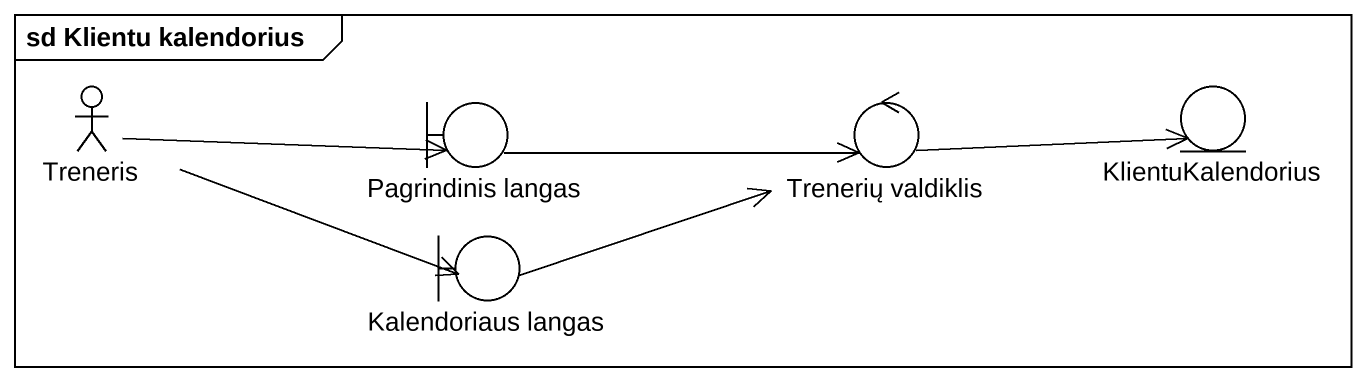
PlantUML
@startuml
mainframe sd Klientu kalendorius
actor Treneris
entity KlientuKalendorius
boundary "Pagrindinis langas" as Pagrindinis_langas
control "Trenerių valdiklis" as Trenerių_valdiklis
boundary "Kalendoriaus langas" as Kalendoriaus_langas
Treneris -right-> Pagrindinis_langas
Treneris -right-> Kalendoriaus_langas
Pagrindinis_langas -right-> Trenerių_valdiklis
Trenerių_valdiklis -right-> KlientuKalendorius
Kalendoriaus_langas -right-> Trenerių_valdiklis
@enduml
